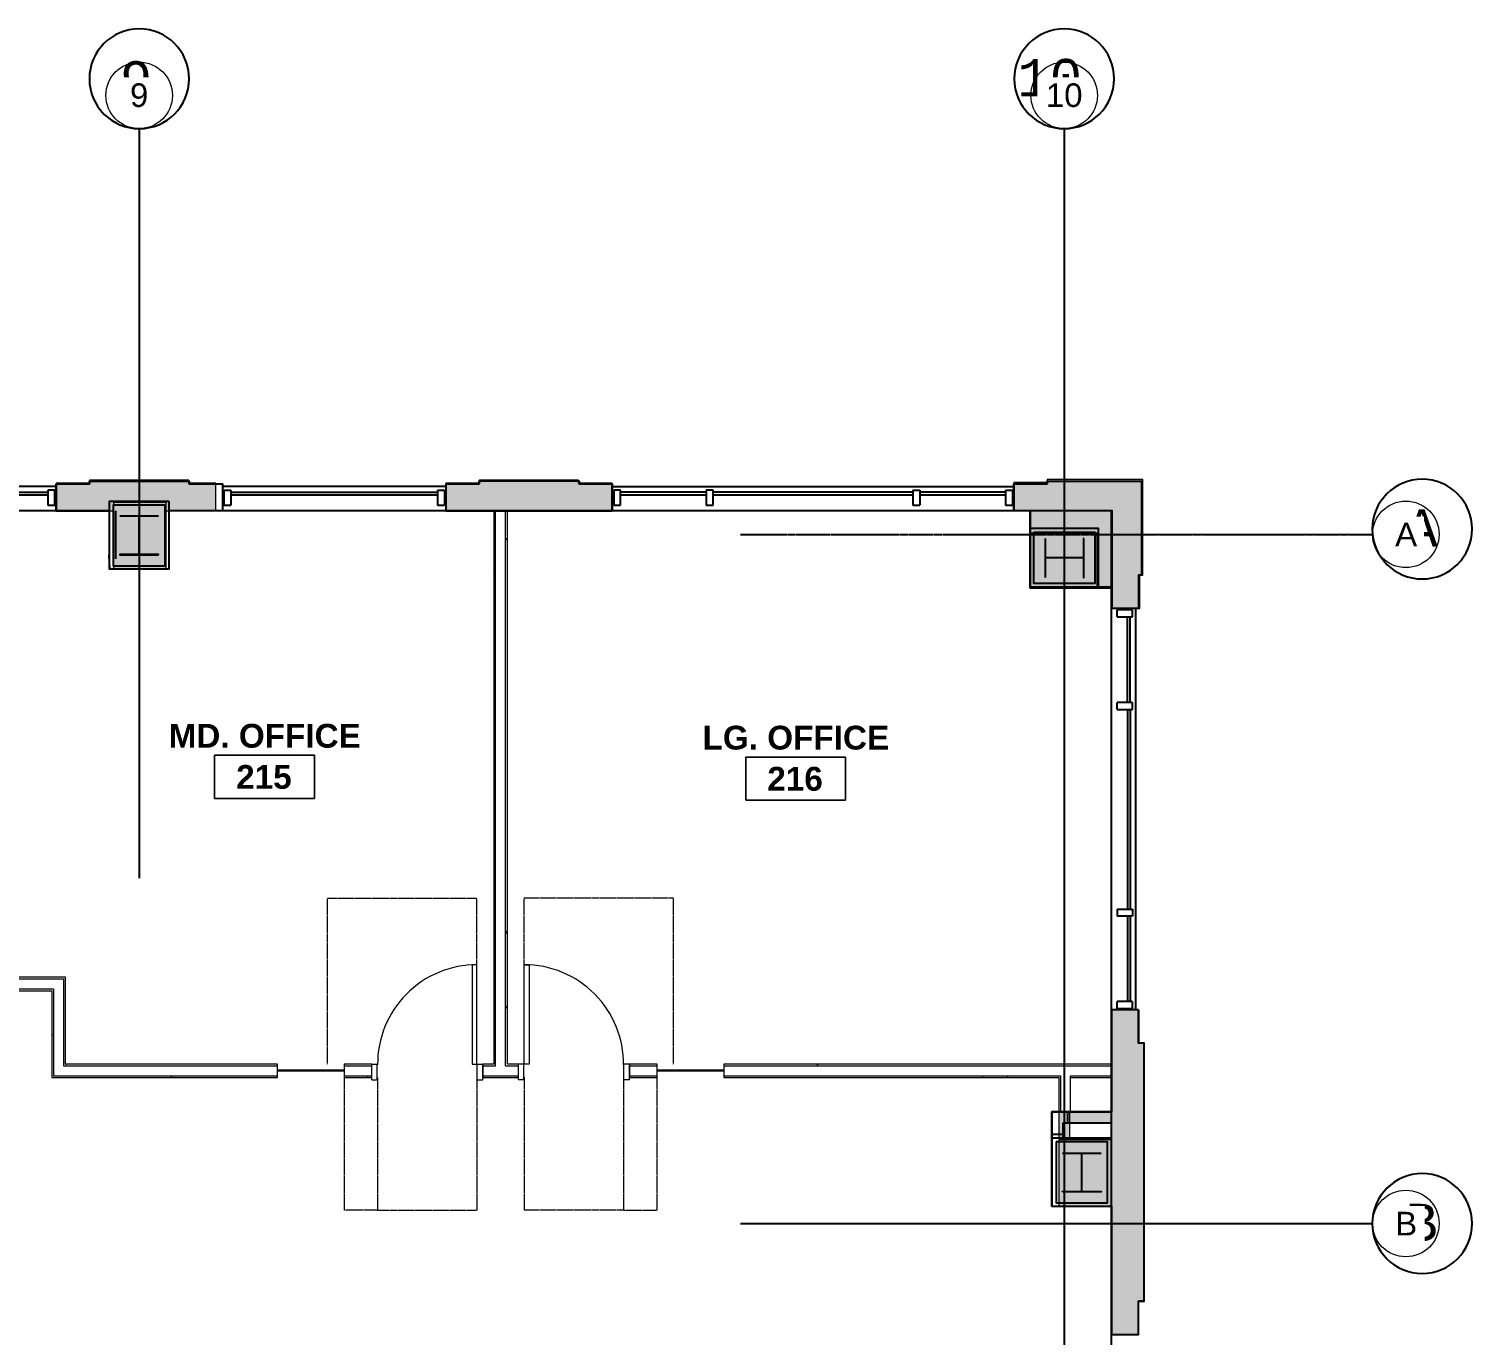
# Model space of a CAD drawing. Header units: inches. Extents: x 25329 to 28023, y 11893 to 13703.
# Drawn here: x 27502 to 28022, y 13232 to 13703 of the extents above; entities that cross this region are included whole.
import ezdxf

# ---------------------------------------------------------------- set-up
doc = ezdxf.new("R2010")
doc.units = ezdxf.units.IN
doc.header["$MEASUREMENT"] = 0
for name, pattern in [('Dash', [0.25, 0.125, -0.125]), ('Grid Line 1_2_', [0.875, 0.5, -0.125, 0.125, -0.125]), ('L1$0$Plaza America BA02$0$CENTER2', [1.125, 0.75, -0.125, 0.125, -0.125]), ('L1$0$Plaza America BA02$0$DASHDOT', [1, 0.5, -0.25, 0, -0.25]), ('L1$0$SAG 02ATL Ste230PHII$0$CENTER2', [1.125, 0.75, -0.125, 0.125, -0.125])]:
    doc.linetypes.add(name, pattern=pattern)
for name, color, linetype, lineweight in [('A-AREA-IDEN', 2, 'Continuous', 9), ('A-DOOR', 31, 'Continuous', 13), ('A-DOOR-FRAM', 31, 'Continuous', 20), ('A-GENM', 13, 'Continuous', 13), ('A-GLAZ', 151, 'Continuous', 13), ('A-WALL', 113, 'Continuous', 13), ('A-WALL-PATT', 111, 'Continuous', 13), ('I-WALL', 2, 'Continuous', 13), ('Plaza America_Tower 1_2nd Floor -REVIT_dwg', 8, 'Continuous', 9), ('S-COLS', 52, 'Continuous', 13), ('S-GRID', 1, 'Continuous', 9), ('S-GRID-IDEN', 1, 'Continuous', 9)]:
    doc.layers.add(name, color=color, linetype=linetype, lineweight=lineweight)
for name, color, linetype in [('L1$0$A-Cols-Extr', 3, 'Continuous'), ('L1$0$A-Glaz', 92, 'Continuous'), ('L1$0$A-Wall-Extr', 7, 'Continuous'), ('L1$0$Plaza America BA02$0$14', 5, 'L1$0$Plaza America BA02$0$DASHDOT'), ('L1$0$Plaza America BA02$0$A-Column grid', 252, 'L1$0$Plaza America BA02$0$CENTER2'), ('L1$0$SAG 02ATL Ste230PHII$0$A-Column grid', 252, 'L1$0$SAG 02ATL Ste230PHII$0$CENTER2')]:
    doc.layers.add(name, color=color, linetype=linetype)
doc.styles.add('L1$0$Plaza America BA02$0$MONOTXT', font='MONOTXT', dxfattribs={"height": 0.2})
doc.styles.add('Swis721 Lt BT', font='swissl.ttf', dxfattribs={"height": 8.514638})
doc.styles.add('Swis721 Lt BT_B', font='', dxfattribs={"height": 8.583975})
doc.styles.get('Swis721 Lt BT_B').set_extended_font_data('Swis721 Lt BT', bold=True)
pattern_1 = [(0, (0, 0), (30.72, 7.68), [1.267, -21.773, 1.267, -21.773, -122.88]), (0, (0, 0), (30.72, 7.68), [-46.08, 1.267, -44.813, 1.267, -21.773, -53.76]), (0, (0, 0), (30.72, 7.68), [-115.2, 1.267, -14.093, 1.267, -37.133]), (120, (11.52, 3.84), (-22.0110751, 22.7643004), [1.267, -21.773, 1.267, -21.773, -122.88]), (120, (11.52, 3.84), (-22.0110751, 22.7643004), [-46.08, 1.267, -44.813, 1.267, -21.773, -53.76]), (120, (11.52, 3.84), (-22.0110751, 22.7643004), [-115.2, 1.267, -14.093, 1.267, -37.133]), (240, (15.36, 19.2), (-8.7089249, -30.4443004), [1.267, -21.773, 1.267, -21.773, -122.88]), (240, (15.36, 19.2), (-8.7089249, -30.4443004), [-46.08, 1.267, -44.813, 1.267, -21.773, -53.76]), (240, (15.36, 19.2), (-8.7089249, -30.4443004), [-115.2, 1.267, -14.093, 1.267, -37.133])]

# ---------------------------------------------------------------- blocks, each defined once
blk = doc.blocks.new('L1')
at = {"layer": 'L1$0$A-Wall-Extr'}
h = blk.add_hatch(dxfattribs=at)
h.set_pattern_fill('CLG_2X2', color=256, style=0)
h.set_pattern_definition([(0, (25500.562, 12104.423), (0, 24), []), (90, (25500.562, 12104.423), (-24, 1e-15), [])])
h.paths.add_polyline_path([(27892.31, 13312.42), (27880.19, 13312.42), (27880.18, 13308.42), (27892.31, 13308.42)])
h.paths.add_polyline_path([(27880.19, 13312.42), (27876.3, 13312.42), (27876.3, 13308.42), (27880.18, 13308.42)])
h.paths.add_polyline_path([(27876.3, 13312.42), (27873.31, 13312.42), (27873.31, 13302.92), (27874.82, 13302.92), (27874.82, 13308.42), (27876.3, 13308.42)])
h.paths.add_polyline_path([(27873.31, 13312.42), (27870.82, 13312.42), (27870.82, 13302.92), (27873.31, 13302.92)])
at = {"layer": 'L1$0$A-Cols-Extr'}
for p, q in [((27533.31, 13511.79), (27533.31, 13529.16)), ((27530.81, 13513.16), (27530.99, 13508.11)), ((27552.47, 13513.16), (27552.47, 13508.11)), ((27862.96, 13501.43), (27862.96, 13513.17))]:
    blk.add_line(p, q, dxfattribs=at)
for points in [[(27552.47, 13532.61), (27552.47, 13508.11), (27530.99, 13508.11), (27530.99, 13532.61)], [(27550.98, 13531.26), (27550.98, 13509.26), (27532.48, 13509.26), (27532.48, 13531.26)], [(27862.96, 13522.91), (27887.46, 13522.91), (27887.46, 13501.43), (27862.96, 13501.43)], [(27864.31, 13521.42), (27886.31, 13521.42), (27886.31, 13502.92), (27864.31, 13502.92)], [(27882.31, 13519.17), (27882.21, 13519.17), (27882.21, 13505.17), (27882.31, 13505.17)], [(27548.73, 13513.26), (27548.73, 13513.36), (27534.73, 13513.36), (27534.73, 13513.26)], [(27870.82, 13302.92), (27870.82, 13278.42), (27892.31, 13278.42), (27892.31, 13302.92)], [(27872.32, 13301.57), (27872.32, 13279.57), (27890.82, 13279.57), (27890.82, 13301.57)], [(27874.57, 13283.57), (27874.57, 13283.67), (27888.56, 13283.67), (27888.56, 13283.57)]]:
    blk.add_lwpolyline(points, close=True, dxfattribs=at)
for points in [[(27548.73, 13527.26), (27534.73, 13527.26)], [(27541.73, 13513.36), (27541.73, 13527.36)], [(27868.31, 13519.17), (27868.31, 13505.17)], [(27882.21, 13512.17), (27868.21, 13512.17)], [(27874.57, 13297.57), (27888.57, 13297.57)], [(27881.57, 13283.67), (27881.57, 13297.67)]]:
    blk.add_lwpolyline(points, dxfattribs=at)
at = {"layer": 'L1$0$A-Glaz'}
for p, q in [((27511.81, 13538.91), (27511.81, 13529.16)), ((27571.81, 13538.91), (27571.81, 13529.16)), ((27652.31, 13538.91), (27652.31, 13529.17)), ((27712.31, 13538.91), (27712.31, 13529.16)), ((27857.06, 13538.91), (27857.06, 13529.17)), ((27511.81, 13537.91), (27331.81, 13537.91)), ((27483.06, 13535.91), (27508.81, 13535.91)), ((27483.06, 13534.91), (27508.81, 13534.91)), ((27508.81, 13536.66), (27508.81, 13531.16)), ((27511.31, 13536.66), (27508.81, 13536.66)), ((27511.31, 13531.16), (27511.31, 13536.66)), ((27652.31, 13537.91), (27571.81, 13537.91)), ((27572.31, 13536.66), (27572.31, 13531.16)), ((27572.31, 13536.66), (27574.81, 13536.66)), ((27574.81, 13536.66), (27574.81, 13531.16)), ((27574.81, 13535.91), (27649.31, 13535.91)), ((27574.81, 13534.91), (27649.31, 13534.91)), ((27649.31, 13536.66), (27651.81, 13536.66)), ((27649.31, 13536.66), (27649.31, 13531.16)), ((27651.81, 13536.66), (27651.81, 13531.16)), ((27712.31, 13537.91), (27857.06, 13537.91)), ((27715.31, 13536.66), (27712.81, 13536.66)), ((27712.81, 13536.66), (27712.81, 13531.16)), ((27715.31, 13531.16), (27715.31, 13536.66)), ((27746.18, 13535.91), (27715.31, 13535.91)), ((27715.31, 13534.91), (27746.18, 13534.91)), ((27746.18, 13536.66), (27746.18, 13531.16)), ((27748.68, 13536.66), (27746.18, 13536.66)), ((27748.68, 13531.16), (27748.68, 13536.66)), ((27820.68, 13535.91), (27748.68, 13535.91)), ((27748.68, 13534.91), (27820.68, 13534.91)), ((27820.68, 13536.66), (27823.18, 13536.66)), ((27820.68, 13536.66), (27820.68, 13531.16)), ((27823.18, 13536.66), (27823.18, 13531.16)), ((27854.06, 13535.91), (27823.18, 13535.91)), ((27823.18, 13534.91), (27854.06, 13534.91)), ((27854.06, 13536.66), (27856.56, 13536.66)), ((27854.06, 13536.66), (27854.06, 13531.16)), ((27856.56, 13536.66), (27856.56, 13531.16)), ((27511.81, 13529.16), (27331.81, 13529.16)), ((27508.81, 13531.16), (27511.31, 13531.16)), ((27652.31, 13529.16), (27571.81, 13529.16)), ((27572.31, 13531.16), (27574.81, 13531.16)), ((27649.31, 13531.16), (27651.81, 13531.16)), ((27857.06, 13529.17), (27712.31, 13529.16)), ((27712.81, 13531.16), (27715.31, 13531.16)), ((27746.18, 13531.16), (27748.68, 13531.16)), ((27820.68, 13531.16), (27823.18, 13531.16)), ((27854.06, 13531.16), (27856.56, 13531.16)), ((27902.05, 13493.92), (27892.24, 13493.92)), ((27892.31, 13349.17), (27892.24, 13493.92)), ((27899.74, 13493.42), (27894.3, 13493.42)), ((27894.3, 13490.92), (27894.3, 13493.42)), ((27899.8, 13490.92), (27899.8, 13493.42)), ((27901.05, 13349.17), (27901.06, 13493.92)), ((27894.3, 13490.92), (27899.8, 13490.92)), ((27898.05, 13460.04), (27898.05, 13490.92)), ((27899.05, 13460.04), (27899.05, 13490.92)), ((27894.3, 13457.54), (27894.3, 13460.04)), ((27899.74, 13460.04), (27894.3, 13460.04)), ((27894.3, 13457.54), (27899.8, 13457.54)), ((27898.05, 13457.54), (27898.05, 13385.54)), ((27899.05, 13457.54), (27899.05, 13385.54)), ((27899.8, 13457.54), (27899.8, 13460.04)), ((27894.3, 13385.54), (27899.8, 13385.54)), ((27894.3, 13385.54), (27894.3, 13383.04)), ((27899.74, 13383.04), (27894.3, 13383.04)), ((27898.05, 13383.04), (27898.05, 13352.17)), ((27899.05, 13383.04), (27899.05, 13352.17)), ((27899.8, 13385.54), (27899.8, 13383.04)), ((27899.74, 13352.17), (27894.3, 13352.17)), ((27894.3, 13349.67), (27894.3, 13352.17)), ((27899.8, 13349.67), (27899.8, 13352.17)), ((27902.05, 13349.17), (27892.31, 13349.17)), ((27894.3, 13349.67), (27899.8, 13349.67)), ((27892.3, 13151.67), (27892.3, 13232.17)), ((27892.31, 13232.17), (27902.05, 13232.17))]:
    blk.add_line(p, q, dxfattribs=at)
at = {"layer": 'L1$0$A-Wall-Extr'}
for p, q in [((27511.81, 13538.91), (27523.81, 13538.91)), ((27523.81, 13539.91), (27523.81, 13538.91)), ((27523.81, 13539.91), (27559.81, 13539.91)), ((27559.81, 13538.91), (27559.81, 13539.91)), ((27559.81, 13538.91), (27571.81, 13538.91)), ((27652.31, 13538.91), (27664.31, 13538.91)), ((27664.31, 13538.91), (27664.31, 13539.91)), ((27700.31, 13539.91), (27664.31, 13539.91)), ((27700.31, 13539.91), (27700.31, 13538.91)), ((27700.31, 13538.91), (27712.31, 13538.91)), ((27869.06, 13538.91), (27857.06, 13538.91)), ((27869.06, 13539.91), (27903.05, 13539.91)), ((27869.06, 13539.91), (27869.06, 13538.91)), ((27903.05, 13539.91), (27903.05, 13505.92)), ((27903.05, 13539.91), (27903.05, 13539.91)), ((27511.81, 13529.16), (27530.99, 13529.16)), ((27571.81, 13529.16), (27552.47, 13529.16)), ((27712.31, 13529.16), (27652.31, 13529.16)), ((27690.81, 13529.16), (27690.81, 13529.16)), ((27892.31, 13529.17), (27857.06, 13529.17)), ((27892.31, 13493.92), (27892.31, 13529.17)), ((27903.05, 13505.92), (27902.05, 13505.92)), ((27902.05, 13505.92), (27902.05, 13493.92)), ((27903.05, 13505.92), (27902.05, 13505.92)), ((27892.31, 13232.17), (27892.31, 13349.17)), ((27902.05, 13349.17), (27902.05, 13337.17)), ((27904.05, 13337.17), (27902.05, 13337.17)), ((27904.05, 13244.17), (27904.05, 13337.17)), ((27870.82, 13278.42), (27870.82, 13312.42)), ((27870.82, 13312.42), (27892.31, 13312.42)), ((27870.82, 13278.42), (27870.82, 13312.42)), ((27870.82, 13312.42), (27892.31, 13312.42)), ((27874.82, 13302.92), (27874.82, 13308.42)), ((27874.82, 13308.42), (27892.31, 13308.42)), ((27874.82, 13302.92), (27874.82, 13308.42)), ((27874.82, 13308.42), (27892.31, 13308.42)), ((27904.05, 13244.17), (27902.05, 13244.17)), ((27902.05, 13244.17), (27902.05, 13244.17)), ((27902.05, 13232.17), (27902.05, 13244.17))]:
    blk.add_line(p, q, dxfattribs=at)
at = {"layer": 'L1$0$A-Wall-Extr', "linetype": 'Continuous'}
for q in [(27862.96, 13529.17), (27892.31, 13501.43)]:
    blk.add_line((27862.96, 13501.43), q, dxfattribs=at)
at = {"layer": 'L1$0$A-Wall-Extr', "linetype": 'Continuous', "flags": 128}
for points in [[(27511.81, 13538.91), (27523.81, 13538.91), (27523.81, 13539.91), (27559.81, 13539.91), (27559.81, 13538.91), (27571.81, 13538.91), (27571.81, 13529.16), (27552.47, 13529.16), (27552.47, 13508.11), (27530.99, 13508.11), (27530.99, 13529.16), (27511.81, 13529.16)], [(27857.06, 13529.17), (27857.06, 13538.91), (27869.06, 13538.91), (27869.06, 13539.91), (27903.05, 13539.91), (27903.05, 13505.92), (27902.05, 13505.92), (27902.05, 13493.92), (27892.24, 13493.92), (27892.31, 13501.43), (27862.96, 13501.43), (27862.96, 13529.17)], [(27902.05, 13349.17), (27892.31, 13349.17), (27892.31, 13312.42), (27870.82, 13312.42), (27870.82, 13278.42), (27892.31, 13278.42), (27892.3, 13232.17), (27902.05, 13232.17), (27902.05, 13244.17), (27904.05, 13244.17), (27904.05, 13337.17), (27902.05, 13337.17)]]:
    blk.add_lwpolyline(points, close=True, dxfattribs=at)
blk.add_lwpolyline([(27652.31, 13538.91), (27652.31, 13529.17), (27712.31, 13529.16), (27712.31, 13538.91), (27700.31, 13538.91), (27700.31, 13539.91), (27664.31, 13539.91), (27664.31, 13538.91), (27652.31, 13538.91)], dxfattribs=at)
at = {"layer": 'L1$0$Plaza America BA02$0$14', "linetype": 'Continuous'}
for centre in [(27541.77, 13684.95), (27875.23, 13684.95), (28004.3, 13522.57), (28004.3, 13272.17)]:
    blk.add_ellipse(centre, major_axis=(18, 0), ratio=0.99964, start_param=0, end_param=6.283175, dxfattribs=at)
at = {"layer": 'L1$0$Plaza America BA02$0$A-Column grid'}
for p, q in [((27541.73, 13666.96), (27541.73, 13396.73)), ((27875.23, 13666.96), (27875.23, 12053.77)), ((27758.54, 13520.67), (27986.4, 13520.67)), ((27758.54, 13272.17), (27986.4, 13272.17))]:
    blk.add_line(p, q, dxfattribs=at)
at = {"layer": 'L1$0$SAG 02ATL Ste230PHII$0$A-Column grid', "linetype": 'Continuous'}
for p, q in [((27541.73, 13666.96), (27541.73, 13396.73)), ((27875.23, 13666.96), (27875.23, 12053.77)), ((27758.54, 13272.17), (27986.4, 13272.17))]:
    blk.add_line(p, q, dxfattribs=at)
at = {"layer": 'L1$0$Plaza America BA02$0$14', "linetype": 'Continuous', "style": 'L1$0$Plaza America BA02$0$MONOTXT', "width": 1.000361}
for s, height, p in [('9', 13.49, (27534.82, 13677.79)), ('10', 13.495, (27858.31, 13678.61)), ('A', 13.49, (27998.25, 13516.19)), ('B', 13.49, (27998.25, 13265.79))]:
    blk.add_text(s, height=height, dxfattribs=at).set_placement(p)
blk = doc.blocks.new('Single Flush - OTJ_SOLIDFLUSH_ALUM-4900816-FIRST FLOOR CONSTRUCTION')
at = {"layer": 'A-DOOR', "lineweight": 20}
for p, q in [((16.16, 38.25), (16.16, 2.44)), ((17.91, 38.25), (16.16, 38.25)), ((17.91, 2.44), (17.91, 38.25)), ((16.16, 2.44), (17.91, 2.44))]:
    blk.add_line(p, q, dxfattribs=at)
at = {"layer": 'A-DOOR', "lineweight": 9}
blk.add_arc((17.91, 2.44), 35.81, 90, 180.5, dxfattribs=at)
at = {"layer": 'A-DOOR-FRAM'}
for p, q in [((-20, -3.31), (-20, 2.44)), ((-20, 2.44), (-18, 2.44)), ((-18, -3.31), (-18, 2.44)), ((18, -3.31), (18, 2.44)), ((18, 2.44), (20, 2.44)), ((20, -3.31), (20, 2.44)), ((-20, -3.31), (-18, -3.31)), ((18, -3.31), (20, -3.31))]:
    blk.add_line(p, q, dxfattribs=at)
at = {"layer": 'A-GENM', "linetype": 'Dash', "lineweight": 9}
for p, q in [((-35.91, 62.25), (17.91, 62.25)), ((-35.91, 2.44), (-35.91, 62.25)), ((17.91, 2.44), (17.91, 62.25)), ((17.87, 2.44), (17.91, 2.44)), ((-29.91, -2.44), (-29.91, -50.25)), ((-17.91, -2.44), (-17.91, -50.25)), ((17.87, -2.44), (17.91, -2.44)), ((17.91, -2.44), (17.91, -50.25)), ((-17.91, -50.25), (-29.91, -50.25)), ((-17.91, -50.25), (17.91, -50.25))]:
    blk.add_line(p, q, dxfattribs=at)
blk = doc.blocks.new('Frameless opening with glazing - 24_ x 96_-4910012-FIRST FLOOR CONSTRUCTION')
at = {"layer": 'A-GLAZ', "lineweight": 30}
blk.add_line((-13.5, -0.0625), (10.5, -0.0625), dxfattribs=at)
blk = doc.blocks.new('Single Flush - OTJ_SOLIDFLUSH_ALUM-4900275-FIRST FLOOR CONSTRUCTION')
at = {"layer": 'A-DOOR', "lineweight": 20}
for p, q in [((16.16, -2.44), (17.91, -2.44)), ((16.16, -38.25), (16.16, -2.44)), ((17.91, -2.44), (17.91, -38.25)), ((17.91, -38.25), (16.16, -38.25))]:
    blk.add_line(p, q, dxfattribs=at)
at = {"layer": 'A-DOOR', "lineweight": 9}
blk.add_arc((17.91, -2.44), 35.81, 179.5, 270, dxfattribs=at)
at = {"layer": 'A-DOOR-FRAM'}
for p, q in [((-20, 3.31), (-20, -2.44)), ((-20, 3.31), (-18, 3.31)), ((-18, 3.31), (-18, -2.44)), ((18, 3.31), (18, -2.44)), ((18, 3.31), (20, 3.31)), ((20, 3.31), (20, -2.44)), ((-20, -2.44), (-18, -2.44)), ((18, -2.44), (20, -2.44))]:
    blk.add_line(p, q, dxfattribs=at)
at = {"layer": 'A-GENM', "linetype": 'Dash', "lineweight": 9}
for p, q in [((-17.91, 50.25), (-29.91, 50.25)), ((-29.91, 2.44), (-29.91, 50.25)), ((-17.91, 50.25), (17.91, 50.25)), ((-17.91, 2.44), (-17.91, 50.25)), ((17.91, 2.44), (17.91, 50.25)), ((17.87, 2.44), (17.91, 2.44)), ((-35.91, -2.44), (-35.91, -62.25)), ((17.87, -2.44), (17.91, -2.44)), ((17.91, -2.44), (17.91, -62.25)), ((-35.91, -62.25), (17.91, -62.25))]:
    blk.add_line(p, q, dxfattribs=at)
blk = doc.blocks.new('Frameless opening with glazing - 24_ x 96_-4900874-FIRST FLOOR CONSTRUCTION')
at = {"layer": 'A-GLAZ', "lineweight": 30}
blk.add_line((-13.5, 0.0625), (10.5, 0.0625), dxfattribs=at)
blk = doc.blocks.new('Concrete-Rectangular-Column - 19 X 24-5195709-FIRST FLOOR CONSTRUCTION')
at = {"layer": 'S-COLS', "lineweight": 9}
blk.add_hatch(color=7, dxfattribs=at).paths.add_polyline_path([(-9.5, -12), (9.5, -12), (9.5, 12), (-9.5, 12)], flags=0)
at = {"layer": 'S-COLS', "color": 8, "lineweight": 20}
for p, q in [((9.5, 12), (-9.5, 12)), ((-9.5, 12), (-9.5, -12)), ((9.5, -12), (9.5, 12)), ((-9.5, -12), (9.5, -12))]:
    blk.add_line(p, q, dxfattribs=at)
blk = doc.blocks.new('Grid - Grid Head - Circle-50561-FIRST FLOOR CONSTRUCTION')
at = {"layer": 'S-GRID-IDEN'}
blk.add_circle((0, 0), 0.125, dxfattribs=at)
blk = doc.blocks.new('Room Tag - Room Name and Number-3379422-FIRST FLOOR CONSTRUCTION')
at = {"layer": 'A-AREA-IDEN'}
for p, q in [((-0.1881, -0.1636), (-0.1881, -0.0018)), ((-0.1881, -0.0018), (0.1869, -0.0018)), ((0.1869, -0.0018), (-0.1881, -0.0018)), ((-0.1881, -0.0018), (-0.1881, -0.1636)), ((0.1869, -0.0018), (0.1869, -0.1636)), ((0.1869, -0.1636), (0.1869, -0.0018)), ((0.1869, -0.1636), (-0.1881, -0.1636)), ((-0.1881, -0.1636), (0.1869, -0.1636))]:
    blk.add_line(p, q, dxfattribs=at)

msp = doc.modelspace()

# ---------------------------------------------------------------- hatches: boundary and pattern name
at = {"layer": 'A-WALL-PATT', "lineweight": 9}
for points in [[(27523.81, 13529.17), (27523.81, 13539.17), (27511.81, 13539.17), (27511.81, 13529.17)], [(27551.47, 13529.17), (27559.65, 13529.17), (27559.65, 13540.17), (27523.81, 13540.17), (27523.81, 13529.17), (27532.47, 13529.17), (27532.47, 13532.11), (27551.47, 13532.11), (27551.47, 13531.45)], [(27559.65, 13529.17), (27569.42, 13529.17), (27569.42, 13539.17), (27559.65, 13539.17)], [(27664.31, 13529.17), (27664.31, 13539.17), (27652.31, 13539.17), (27652.31, 13529.17)], [(27670.22, 13529.17), (27700.15, 13529.17), (27700.15, 13540.17), (27664.31, 13540.17), (27664.31, 13529.17)], [(27712.31, 13529.17), (27712.31, 13539.17), (27700.15, 13539.17), (27700.15, 13529.17)], [(27869.06, 13529.41), (27869.06, 13539.41), (27857.06, 13539.41), (27857.06, 13529.41), (27863.08, 13529.41)], [(27892.55, 13529.41), (27903.55, 13529.41), (27903.55, 13540.41), (27869.06, 13540.41), (27869.06, 13529.41), (27887.08, 13529.41)], [(27887.31, 13521.17), (27892.31, 13521.17), (27892.31, 13529.17), (27863.08, 13529.17), (27863.08, 13521.17), (27887.08, 13521.17)], [(27903.55, 13505.92), (27903.55, 13529.41), (27892.55, 13529.41), (27892.55, 13505.92), (27902.55, 13505.92)], [(27887.31, 13501.82), (27892.31, 13501.82), (27892.31, 13521.17), (27887.31, 13521.17), (27887.31, 13505.92)], [(27902.55, 13493.92), (27902.55, 13505.92), (27892.55, 13505.92), (27892.55, 13493.92)], [(27902.05, 13337.17), (27902.05, 13349.17), (27892.05, 13349.17), (27892.05, 13337.17)], [(27892.05, 13244.17), (27904.05, 13244.17), (27904.05, 13337.17), (27892.05, 13337.17), (27892.05, 13329.05), (27892.31, 13329.05), (27892.05, 13329), (27892.05, 13308.42)], [(27877.3, 13302.92), (27877.3, 13312.42), (27873.3, 13312.42), (27873.3, 13302.92)], [(27877.3, 13308.42), (27892.05, 13308.42), (27892.05, 13312.42), (27877.3, 13312.42), (27877.3, 13311.39)], [(27892.32, 13232.17), (27902.05, 13232.17), (27902.05, 13244.17), (27892.05, 13244.17), (27892.05, 13232.17)]]:
    msp.add_hatch(color=7, dxfattribs=at).paths.add_polyline_path(points, flags=0)
h = msp.add_hatch(dxfattribs=at)
h.set_pattern_fill('FP2_2', color=256, style=0, pattern_type=2)
h.set_pattern_definition(pattern_1)
h.paths.add_polyline_path([(27670.22, 13329.68), (27670.22, 13529.16), (27669.59, 13529.16), (27669.59, 13329.68)], flags=0)
h = msp.add_hatch(dxfattribs=at)
h.set_pattern_fill('FP2_2', color=256, style=0, pattern_type=2)
h.set_pattern_definition(pattern_1)
h.paths.add_polyline_path([(27673.84, 13329.68), (27674.47, 13329.68), (27674.47, 13529.16), (27673.84, 13529.16), (27673.84, 13436.14)], flags=0)
h = msp.add_hatch(dxfattribs=at)
h.set_pattern_fill('FP2_2', color=256, style=0, pattern_type=2)
h.set_pattern_definition(pattern_1)
h.paths.add_polyline_path([(27282.99, 13360.36), (27282.99, 13360.99), (27272.99, 13360.99), (27272.99, 13360.36)], flags=0)
h.paths.add_polyline_path([(27484.24, 13360.36), (27514.49, 13360.36), (27514.48, 13360.99), (27483.62, 13360.99), (27483.62, 13360.36)], flags=0)
h.paths.add_polyline_path([(27194.72, 13360.36), (27248.99, 13360.36), (27248.99, 13360.99), (27194.09, 13360.99), (27194.09, 13360.36)], flags=0)
h.paths.add_polyline_path([(27190.47, 13360.36), (27190.47, 13360.99), (27146.99, 13360.99), (27146.99, 13360.36), (27189.84, 13360.36)], flags=0)
h.paths.add_polyline_path([(27479.99, 13360.36), (27479.99, 13360.99), (27409.86, 13360.99), (27409.86, 13360.36), (27479.37, 13360.36)], flags=0)
h.paths.add_polyline_path([(27385.86, 13360.36), (27385.86, 13360.99), (27375.86, 13360.99), (27375.86, 13360.36)], flags=0)
h.paths.add_polyline_path([(27010.12, 13360.36), (27020.12, 13360.36), (27020.12, 13360.99), (27010.12, 13360.99)], flags=0)
h.paths.add_polyline_path([(27331.86, 13360.36), (27335.86, 13360.36), (27335.86, 13360.99), (27331.24, 13360.99), (27331.24, 13360.36)], flags=0)
h.paths.add_polyline_path([(27068.37, 13360.36), (27072.99, 13360.36), (27072.99, 13360.99), (27068.37, 13360.99)], flags=0)
h.paths.add_polyline_path([(26942.99, 13360.36), (26986.12, 13360.36), (26986.12, 13360.99), (26942.99, 13360.99)], flags=0)
h.paths.add_polyline_path([(27112.99, 13360.36), (27122.99, 13360.36), (27122.99, 13360.99), (27112.99, 13360.99)], flags=0)
h.paths.add_polyline_path([(27326.99, 13360.36), (27327.61, 13360.36), (27327.61, 13360.99), (27322.99, 13360.99), (27322.99, 13360.36)], flags=0)
h.paths.add_polyline_path([(27064.74, 13360.36), (27064.74, 13360.99), (27060.12, 13360.99), (27060.12, 13360.36), (27064.12, 13360.36)], flags=0)
h = msp.add_hatch(dxfattribs=at)
h.set_pattern_fill('FP2_2', color=256, style=0, pattern_type=2)
h.set_pattern_definition(pattern_1)
h.paths.add_polyline_path([(27514.49, 13329.68), (27515.12, 13329.68), (27515.12, 13360.99), (27514.49, 13360.99), (27514.49, 13329.68)], flags=0)
h = msp.add_hatch(dxfattribs=at)
h.set_pattern_fill('FP2_2', color=256, style=0, pattern_type=2)
h.set_pattern_definition(pattern_1)
h.paths.add_polyline_path([(27178.96, 13356.11), (27248.99, 13356.11), (27248.99, 13356.74), (27146.99, 13356.74), (27146.99, 13356.11), (27178.34, 13356.11)], flags=0)
h.paths.add_polyline_path([(27483.62, 13356.11), (27510.24, 13356.11), (27510.24, 13356.74), (27409.86, 13356.74), (27409.86, 13356.11), (27479.99, 13356.11)], flags=0)
h.paths.add_polyline_path([(27331.24, 13356.11), (27335.86, 13356.11), (27335.86, 13356.74), (27322.99, 13356.74), (27322.99, 13356.11), (27327.63, 13356.11)], flags=0)
h.paths.add_polyline_path([(27272.99, 13356.11), (27282.99, 13356.11), (27282.99, 13356.74), (27272.99, 13356.74)], flags=0)
h.paths.add_polyline_path([(27385.86, 13356.11), (27385.86, 13356.74), (27375.86, 13356.74), (27375.86, 13356.11)], flags=0)
h.paths.add_polyline_path([(27112.99, 13356.11), (27122.99, 13356.11), (27122.99, 13356.74), (27112.99, 13356.74)], flags=0)
h.paths.add_polyline_path([(27072.99, 13356.11), (27072.99, 13356.74), (27060.12, 13356.74), (27060.12, 13356.11), (27068.99, 13356.11)], flags=0)
h.paths.add_polyline_path([(27020.12, 13356.11), (27020.12, 13356.74), (27010.12, 13356.74), (27010.12, 13356.11), (27010.17, 13356.11)], flags=0)
h.paths.add_polyline_path([(26942.37, 13356.11), (26986.12, 13356.11), (26986.12, 13356.74), (26938.74, 13356.74), (26938.76, 13356.11)], flags=0)
h = msp.add_hatch(dxfattribs=at)
h.set_pattern_fill('FP2_2', color=256, style=0, pattern_type=2)
h.set_pattern_definition(pattern_1)
h.paths.add_polyline_path([(27510.87, 13325.43), (27510.87, 13356.74), (27510.24, 13356.74), (27510.24, 13325.43)], flags=0)
h = msp.add_hatch(dxfattribs=at)
h.set_pattern_fill('FP2_2', color=256, style=0, pattern_type=2)
h.set_pattern_definition(pattern_1)
h.paths.add_polyline_path([(27718.47, 13329.05), (27728.47, 13329.05), (27728.47, 13329.68), (27718.47, 13329.68)], flags=0)
h.paths.add_polyline_path([(27514.58, 13329.05), (27591.59, 13329.05), (27591.59, 13329.68), (27514.49, 13329.68), (27514.49, 13329.05)], flags=0)
h.paths.add_polyline_path([(27873.93, 13329.05), (27892.05, 13329.05), (27892.05, 13329.68), (27752.47, 13329.68), (27752.47, 13329.05), (27797, 13329.05)], flags=0)
h.paths.add_polyline_path([(27615.59, 13329.05), (27625.59, 13329.05), (27625.59, 13329.68), (27615.59, 13329.68)], flags=0)
h.paths.add_polyline_path([(27665.59, 13329.05), (27670.22, 13329.05), (27670.22, 13329.68), (27665.59, 13329.68)], flags=0)
h.paths.add_polyline_path([(27673.84, 13329.05), (27678.47, 13329.05), (27678.47, 13329.68), (27673.84, 13329.68)], flags=0)
h = msp.add_hatch(dxfattribs=at)
h.set_pattern_fill('FP2_2', color=256, style=0, pattern_type=2)
h.set_pattern_definition(pattern_1)
h.paths.add_polyline_path([(27873.3, 13324.8), (27873.93, 13324.8), (27873.93, 13325.43), (27752.47, 13325.43), (27752.47, 13324.8), (27797, 13324.8)], flags=0)
h.paths.add_polyline_path([(27510.24, 13324.8), (27591.59, 13324.8), (27591.59, 13325.43), (27510.24, 13325.43)], flags=0)
h.paths.add_polyline_path([(27877.55, 13324.8), (27892.05, 13324.8), (27892.05, 13325.43), (27877.55, 13325.43)], flags=0)
h.paths.add_polyline_path([(27615.59, 13324.8), (27625.59, 13324.8), (27625.59, 13325.43), (27615.59, 13325.43)], flags=0)
h.paths.add_polyline_path([(27665.59, 13324.8), (27678.47, 13324.8), (27678.47, 13325.43), (27665.59, 13325.43)], flags=0)
h.paths.add_polyline_path([(27718.47, 13324.8), (27728.47, 13324.8), (27728.47, 13325.43), (27718.47, 13325.43)], flags=0)
at = {"layer": 'S-COLS', "lineweight": 5}
msp.add_hatch(color=250, dxfattribs=at).paths.add_polyline_path([(27892.05, 13278.35), (27892.05, 13302.35), (27873.3, 13302.35), (27873.3, 13278.35)], flags=0)

# ---------------------------------------------------------------- linework, layer by layer
at = {"layer": 'A-WALL', "color": 8, "lineweight": 20}
for p, q in [((27523.81, 13539.17), (27511.81, 13539.17)), ((27511.81, 13539.17), (27511.81, 13529.17)), ((27559.65, 13540.17), (27523.81, 13540.17)), ((27523.81, 13540.17), (27523.81, 13539.17)), ((27559.65, 13539.17), (27559.65, 13540.17)), ((27569.42, 13539.17), (27559.65, 13539.17)), ((27569.42, 13529.17), (27569.42, 13539.17)), ((27664.31, 13539.17), (27652.31, 13539.17)), ((27652.31, 13539.17), (27652.31, 13529.17)), ((27700.15, 13540.17), (27664.31, 13540.17)), ((27664.31, 13540.17), (27664.31, 13539.17)), ((27700.15, 13539.17), (27700.15, 13540.17)), ((27712.31, 13539.17), (27700.15, 13539.17)), ((27712.31, 13529.17), (27712.31, 13539.17)), ((27869.06, 13539.41), (27857.06, 13539.41)), ((27857.06, 13539.41), (27857.06, 13529.41)), ((27903.55, 13540.41), (27869.06, 13540.41)), ((27869.06, 13540.41), (27869.06, 13539.41)), ((27903.55, 13505.92), (27903.55, 13540.41)), ((27511.81, 13529.17), (27532.47, 13529.17)), ((27551.47, 13529.17), (27569.42, 13529.17)), ((27652.31, 13529.17), (27712.31, 13529.17)), ((27857.06, 13529.41), (27892.55, 13529.41)), ((27892.31, 13529.17), (27863.08, 13529.17)), ((27863.08, 13529.17), (27863.08, 13521.17)), ((27892.31, 13521.17), (27892.31, 13529.17)), ((27892.55, 13529.41), (27892.55, 13493.92)), ((27863.08, 13521.17), (27887.31, 13521.17)), ((27902.55, 13505.92), (27903.55, 13505.92)), ((27902.55, 13493.92), (27902.55, 13505.92)), ((27892.55, 13493.92), (27902.55, 13493.92)), ((27902.05, 13349.17), (27892.05, 13349.17)), ((27892.05, 13349.17), (27892.05, 13312.42)), ((27902.05, 13337.17), (27902.05, 13349.17)), ((27904.05, 13337.17), (27902.05, 13337.17)), ((27904.05, 13244.17), (27904.05, 13337.17)), ((27873.3, 13312.42), (27873.3, 13302.92)), ((27877.3, 13302.92), (27877.3, 13312.42)), ((27892.05, 13312.42), (27877.55, 13312.42)), ((27877.3, 13308.42), (27892.05, 13308.42)), ((27892.05, 13308.42), (27892.05, 13232.17)), ((27873.3, 13302.92), (27877.3, 13302.92)), ((27902.05, 13232.17), (27902.05, 13244.17)), ((27902.05, 13244.17), (27904.05, 13244.17)), ((27892.05, 13232.17), (27902.05, 13232.17))]:
    msp.add_line(p, q, dxfattribs=at)
at = {"layer": 'A-WALL'}
for p, q in [((27670.22, 13329.05), (27670.22, 13529.16)), ((27673.84, 13329.05), (27673.84, 13529.16)), ((27483.62, 13360.36), (27514.49, 13360.36)), ((27514.49, 13360.36), (27514.49, 13329.05)), ((27409.86, 13356.74), (27510.87, 13356.74)), ((27510.87, 13356.74), (27510.87, 13325.43)), ((27514.49, 13329.05), (27591.59, 13329.05)), ((27615.59, 13329.05), (27625.59, 13329.05)), ((27665.59, 13329.05), (27670.22, 13329.05)), ((27673.84, 13329.05), (27678.47, 13329.05)), ((27718.47, 13329.05), (27728.47, 13329.05)), ((27752.47, 13329.05), (27892.31, 13329.05)), ((27510.87, 13325.43), (27591.59, 13325.43)), ((27615.59, 13325.43), (27625.59, 13325.43)), ((27665.59, 13325.43), (27678.47, 13325.43)), ((27718.47, 13325.43), (27728.47, 13325.43)), ((27752.47, 13325.43), (27873.93, 13325.43)), ((27873.93, 13325.43), (27873.93, 13312.42)), ((27877.55, 13325.43), (27892.31, 13325.43)), ((27877.55, 13324.8), (27877.55, 13325.43))]:
    msp.add_line(p, q, dxfattribs=at)
at = {"layer": 'A-WALL', "color": 55}
msp.add_line((27877.55, 13312.42), (27873.3, 13312.42), dxfattribs=at)
at = {"layer": 'I-WALL'}
for p, q in [((27669.59, 13529.16), (27669.59, 13329.68)), ((27674.47, 13529.16), (27669.59, 13529.16)), ((27674.47, 13329.68), (27674.47, 13529.16)), ((27515.12, 13360.99), (27484.24, 13360.99)), ((27515.12, 13329.68), (27515.12, 13360.99)), ((27409.86, 13356.11), (27510.24, 13356.11)), ((27510.24, 13356.11), (27510.24, 13324.8)), ((27591.59, 13329.68), (27515.12, 13329.68)), ((27591.59, 13324.8), (27591.59, 13329.68)), ((27625.59, 13329.68), (27615.59, 13329.68)), ((27615.59, 13329.68), (27615.59, 13324.8)), ((27625.59, 13324.8), (27625.59, 13329.68)), ((27669.59, 13329.68), (27665.59, 13329.68)), ((27665.59, 13329.68), (27665.59, 13324.8)), ((27678.47, 13329.68), (27674.47, 13329.68)), ((27678.47, 13324.8), (27678.47, 13329.68)), ((27728.47, 13329.68), (27718.47, 13329.68)), ((27718.47, 13329.68), (27718.47, 13324.8)), ((27728.47, 13324.8), (27728.47, 13329.68)), ((27892.31, 13329.68), (27752.47, 13329.68)), ((27752.47, 13329.68), (27752.47, 13324.8)), ((27892.31, 13324.8), (27892.31, 13329.68)), ((27510.24, 13324.8), (27591.59, 13324.8)), ((27615.59, 13324.8), (27625.59, 13324.8)), ((27665.59, 13324.8), (27678.47, 13324.8)), ((27718.47, 13324.8), (27728.47, 13324.8)), ((27752.47, 13324.8), (27873.3, 13324.8)), ((27873.3, 13324.8), (27873.3, 13312.42)), ((27877.55, 13324.8), (27892.31, 13324.8)), ((27877.55, 13312.42), (27877.55, 13324.8))]:
    msp.add_line(p, q, dxfattribs=at)
at = {"layer": 'I-WALL', "color": 8, "lineweight": 20}
for p, q in [((27887.31, 13521.17), (27887.31, 13501.82)), ((27892.31, 13501.82), (27892.31, 13521.17)), ((27887.31, 13501.82), (27892.31, 13501.82))]:
    msp.add_line(p, q, dxfattribs=at)
at = {"layer": 'S-COLS', "color": 8, "lineweight": 20}
for p, q in [((27892.3, 13302.35), (27873.3, 13302.35)), ((27873.3, 13302.35), (27873.3, 13278.35)), ((27892.3, 13278.35), (27892.3, 13302.35)), ((27873.3, 13278.35), (27892.3, 13278.35))]:
    msp.add_line(p, q, dxfattribs=at)
at = {"layer": 'S-GRID', "linetype": 'Grid Line 1_2_'}
for p, q in [((27541.73, 13666.96), (27541.73, 13570.96)), ((27875.23, 13666.96), (27875.23, 13570.96)), ((27986.4, 13520.67), (27890.4, 13520.67)), ((27986.4, 13272.17), (27890.4, 13272.17))]:
    msp.add_line(p, q, dxfattribs=at)

# ---------------------------------------------------------------- block references
at = {"layer": 'A-AREA-IDEN', "xscale": 95.99999999999994, "yscale": 95.99999999999994, "zscale": 95.99999999999994}
for p in [(27586.99, 13441.19), (27778.47, 13440.52)]:
    msp.add_blockref('Room Tag - Room Name and Number-3379422-FIRST FLOOR CONSTRUCTION', p, dxfattribs=at)
at = {"layer": 'A-DOOR'}
msp.add_blockref('Single Flush - OTJ_SOLIDFLUSH_ALUM-4900816-FIRST FLOOR CONSTRUCTION', (27645.59, 13327.24), dxfattribs=at)
at = {"layer": 'A-DOOR', "rotation": 180}
msp.add_blockref('Single Flush - OTJ_SOLIDFLUSH_ALUM-4900275-FIRST FLOOR CONSTRUCTION', (27698.47, 13327.24), dxfattribs=at)
at = {"layer": 'A-GLAZ', "rotation": 180}
msp.add_blockref('Frameless opening with glazing - 24_ x 96_-4910012-FIRST FLOOR CONSTRUCTION', (27602.09, 13327.24), dxfattribs=at)
at = {"layer": 'A-GLAZ'}
msp.add_blockref('Frameless opening with glazing - 24_ x 96_-4900874-FIRST FLOOR CONSTRUCTION', (27741.97, 13327.24), dxfattribs=at)
at = {"layer": 'Plaza America_Tower 1_2nd Floor -REVIT_dwg'}
msp.add_blockref('L1', (0, 0), dxfattribs=at)
at = {"layer": 'S-COLS', "lineweight": 9}
msp.add_blockref('Concrete-Rectangular-Column - 19 X 24-5195709-FIRST FLOOR CONSTRUCTION', (27541.97, 13520.11), dxfattribs=at)
at = {"layer": 'S-COLS', "lineweight": 9, "rotation": 270}
msp.add_blockref('Concrete-Rectangular-Column - 19 X 24-5195709-FIRST FLOOR CONSTRUCTION', (27875.08, 13511.32), dxfattribs=at)
at = {"layer": 'S-GRID-IDEN', "xscale": 95.99999999999994, "yscale": 95.99999999999994, "zscale": 95.99999999999994}
for p, rotation in [((27541.73, 13678.96), 180), ((27875.23, 13678.96), 180), ((27998.4, 13520.67), 89.99999999999982), ((27998.4, 13272.17), 89.99999999999982)]:
    msp.add_blockref('Grid - Grid Head - Circle-50561-FIRST FLOOR CONSTRUCTION', p, dxfattribs=dict(at, rotation=rotation))

# ---------------------------------------------------------------- texts
at = {"layer": 'A-AREA-IDEN', "char_height": 8.584, "attachment_point": 2, "line_spacing_factor": 0.998538, "style": 'Swis721 Lt BT_B'}
for s, insert, width in [('MD. OFFICE', (27587, 13452.33), 79.056), ('LG. OFFICE', (27778.48, 13451.66), 75.708), ('215', (27586.71, 13437.5), 23.004), ('216', (27778.2, 13436.83), 23.004)]:
    msp.add_mtext(s, dxfattribs=dict(at, insert=insert, width=width))

# ---------------------------------------------------------------- next in the draw order: texts
at = {"layer": 'S-GRID-IDEN', "attachment_point": 2, "line_spacing_factor": 1.00667, "style": 'Swis721 Lt BT', "bg_fill": 3, "box_fill_scale": 1.25, "bg_fill_color": 0, "bg_fill_transparency": 0}
for s, insert, char_height, width in [('9', (27541.73, 13683.29), 8.51, 7.56), ('10', (27875.23, 13683.29), 8.515, 15.12), ('A', (27998.5, 13524.89), 8.51, 8.748), ('B', (27998.5, 13276.39), 8.51, 9.072)]:
    msp.add_mtext(s, dxfattribs=dict(at, insert=insert, char_height=char_height, width=width))

doc.saveas('drawing.dxf')
